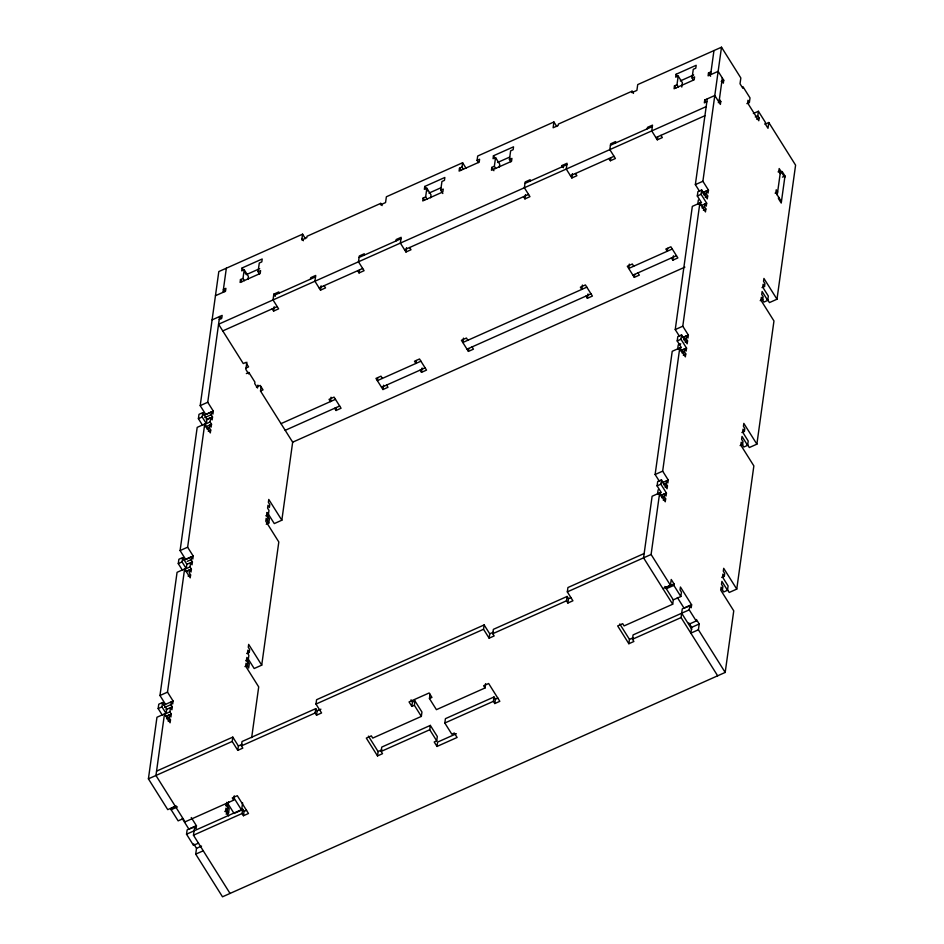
<?xml version="1.0" encoding="UTF-8"?>
<svg xmlns="http://www.w3.org/2000/svg" width="944" height="944" viewBox="0 0 944 944"><rect width="100%" height="100%" fill="white"/><g stroke="black" fill="none" stroke-linecap="round" stroke-linejoin="round"><path stroke-width="1.42" d="M175.289 806.27L167.749 809.633L148.409 778.847L156.964 717.251L164.504 713.888L170.097 722.785L170.498 719.883L169.094 717.664L169.495 714.761L165.731 716.449M162.356 715.233L158.167 708.555L158.769 704.2L162.545 702.525L166.734 709.204L166.132 713.546L169.896 711.859L170.51 707.516L171.902 709.746L172.304 706.844L170.911 704.613L171.312 701.722L172.705 703.941L173.106 701.05L167.513 692.141L184.611 568.949L177.071 572.312L159.973 695.504L165.566 704.413M182.475 570.294L178.274 563.615L178.888 559.261L182.652 557.585L186.853 564.264L186.239 568.607L190.015 566.931L190.617 562.577L192.01 564.807L192.423 561.904L191.018 559.674L191.42 556.783L183.879 560.146M204.73 424.009L187.632 547.201L193.225 556.11L185.685 559.473L180.092 550.564L197.19 427.372L204.73 424.009L210.311 432.907L210.724 430.016L209.32 427.785L209.721 424.883L211.126 427.113L211.527 424.21L210.123 421.992L210.724 417.637L206.96 419.325L206.358 423.667L210.123 421.992M202.582 425.355L198.393 418.676L198.995 414.333L202.771 412.646L206.96 419.325M221.038 318.742L219.645 316.511L207.739 402.262L213.332 411.171L205.792 414.534L200.199 405.637L218.807 271.565L302.587 234.171L305.384 238.62M166.132 713.546L161.943 706.867L162.545 702.525M186.239 568.607L182.05 561.928L182.652 557.585M206.358 423.667L202.158 416.988L202.771 412.646M164.504 713.888L155.949 775.484L185.083 821.846L233.675 800.158L234.277 795.816M222.996 292.357L226.348 268.202M185.838 571.509L189.614 569.822L189.213 572.725L190.605 574.943L190.204 577.846L184.611 568.949M210.724 417.637L212.129 419.868L212.53 416.965L211.137 414.735L211.539 411.844L203.998 415.207M169.896 711.859L171.301 714.089L170.899 716.992L169.495 714.761M190.015 566.931L191.408 569.149L191.007 572.052L189.614 569.822M193.225 556.11L192.824 559.001L191.42 556.783M213.332 411.171L212.931 414.062L211.539 411.844M258.078 271.707L259.293 263.01L261.807 261.889L262.208 258.986L242.101 267.966L241.699 270.869L244.213 269.748L242.997 278.445L240.484 279.566L240.083 282.457L260.19 273.489L260.591 270.586L258.078 271.707L259.482 273.937M183.171 818.625L178.145 820.867L171.147 809.74L171.348 808.288L176.375 806.046M248.001 279.318L248.402 276.415L244.213 269.748M246.868 362.213L245.865 369.458L248.661 373.907L248.862 372.455L246.349 373.588M198.547 843.098L193.52 845.34L186.523 834.213L187.136 829.87L194.676 826.507L196.069 828.726L196.47 825.835L191.254 817.528M230.041 893.437L193.461 835.204L194.676 826.507M193.52 845.34L193.721 843.901L196.517 848.349L195.715 854.143L222.501 896.8L725.193 672.435L733.748 610.839L720.697 590.071L721.098 587.168L722.49 589.398L722.892 586.495L721.499 584.265L721.9 581.374L727.494 590.271L723.718 591.959L721.629 588.619M257.913 385.105L257.511 388.008L254.715 383.559L254.915 382.108L248.862 372.455M684.896 267.128L292.664 442.193L260.509 391.005L261.11 386.662M278.657 293.348L278.858 291.897L273.831 294.139L273.028 299.932L278.622 308.841L273.595 311.083L272.191 308.853M273.595 311.083L274.197 306.729M644.162 553.503L567.922 587.534L567.32 591.876L572.914 600.785L567.887 603.027L568.489 598.673L567.096 596.455L493.37 629.353L492.756 633.707L494.16 635.926L489.134 638.179L489.735 633.825L484.142 624.928L316.582 699.716L315.98 704.059L321.574 712.956L316.547 715.21L317.149 710.856L315.744 708.637L242.018 741.536L241.416 745.89L242.809 748.108L237.782 750.35L232.2 741.453L232.802 737.111L156.562 771.13M302.587 234.171L301.785 239.965L306.812 237.723L307.012 236.271L380.739 203.373L382.131 205.591M224.837 811.51L227.351 810.389L227.752 807.498L226.348 805.267L226.749 802.365L228.153 804.595L225.64 805.716M228.153 804.595L228.554 801.692M244.944 666.57L247.458 665.449L247.859 662.558L246.467 660.328L246.868 657.425L248.26 659.655L245.747 660.776M248.26 659.655L248.862 655.301L247.47 653.083L247.871 650.18L249.263 652.41L246.75 653.531M249.263 652.41L249.664 649.507L248.272 647.289L248.673 644.386L261.724 665.154L254.184 668.517L248.036 658.747M265.854 515.837L268.367 514.716L268.981 510.374L267.577 508.143L267.978 505.241L269.382 507.471L269.783 504.568L268.379 502.35L268.78 499.447L281.831 520.215L274.291 523.59L267.388 512.592M226.064 814.07L228.578 812.949L229.18 808.607L227.079 805.267M266.279 524.203L268.792 523.07L269.406 518.728L267.305 515.389M237.782 750.35L238.395 746.008L232.802 737.111M310.493 279.129L310.694 277.689L315.721 275.436L314.918 281.241L320.512 290.138L325.538 287.896L324.134 285.666M227.929 803.686L234.065 813.457L241.605 810.094L242.62 802.848M251.67 737.63L258.703 686.902L245.652 666.122L246.054 663.231L247.458 665.449M261.724 665.154L278.81 541.962L265.771 521.182L266.173 518.291L267.565 520.51L267.966 517.619L266.574 515.389L266.975 512.486L268.367 514.716M281.831 520.215L292.758 441.521M233.675 800.158L232.271 797.928L237.298 795.686L248.484 813.492L243.458 815.734L242.053 813.516L242.667 809.161L186.523 834.213M243.458 815.734L244.059 811.392L242.667 809.161M320.512 290.138L321.113 285.796M331.049 397.235L330.435 401.589L329.043 399.359L334.07 397.117L341.055 408.245L336.029 410.487L334.636 408.256M336.029 410.487L336.43 407.584M364.113 255.199L364.313 253.747L359.286 256.001L358.484 261.795L364.077 270.692L359.05 272.934L359.452 270.043M380.739 203.373L380.538 204.813L385.565 202.571L386.367 196.777L462.607 162.746L466.1 168.315M316.547 715.21L315.143 712.98L315.744 708.637M395.949 240.991L396.15 239.54L401.176 237.298L400.374 243.092L405.967 252.001L410.994 249.759L409.59 247.529M377.765 377.742L377.364 380.644L420.93 361.198M386.58 385.081L387.972 387.3L382.945 389.542L383.559 385.199M405.967 252.001L406.569 247.647M440.73 190.192L441.934 181.496L444.447 180.375L444.848 177.472L424.741 186.452L424.34 189.343L426.853 188.222L425.65 196.918L423.136 198.039L422.723 200.942L442.842 191.962L443.243 189.071L440.73 190.192L442.819 193.532M430.641 197.803L431.042 194.901L426.853 188.222M416.304 360.549L415.903 363.44L414.499 361.222L419.525 358.98L426.523 370.107L421.496 372.349L420.092 370.119M421.496 372.349L422.098 367.995M430.039 694.194L429.437 698.536L436.423 709.664L485.015 687.975L483.623 685.757L488.65 683.503L499.824 701.309L494.798 703.551L495.399 699.209L494.007 696.979L445.415 718.667L444.813 723.021L451.798 734.149L454.312 733.028L457.108 737.476L437.001 746.444L434.205 741.996L436.718 740.875L437.32 736.532L430.334 725.405L381.742 747.093L381.14 751.436L382.532 753.666L377.506 755.908L378.107 751.554L368.42 736.131M462.607 162.746L462.005 167.1L459.492 168.221L459.091 171.112L479.198 162.144L479.599 159.241L477.086 160.362L478.49 162.592M477.086 160.362L477.688 156.02L553.927 121.988L556.724 126.437M412.445 702.041L414.959 700.92L414.357 705.274L411.844 706.395L412.445 702.041L411.041 699.823M463.421 338.153L462.82 342.507L586.814 287.165M509.43 159.524L510.633 150.828L513.147 149.707L513.548 146.816L493.441 155.784L493.039 158.686L495.553 157.565L494.349 166.262L491.836 167.383L491.435 170.274L511.542 161.306L511.943 158.403L509.43 159.524L510.822 161.754M472.035 346.932L473.44 349.162L468.413 351.404L468.814 348.501M377.506 755.908L366.319 738.102L371.346 735.86L372.75 738.09L421.343 716.402L421.944 712.047L414.959 700.92M499.341 167.135L499.742 164.232L495.553 157.565M436.718 740.875L429.732 729.747L430.334 725.405M437.001 746.444L437.603 742.102L456.377 733.724M529.997 181.165L530.198 179.714L525.171 181.956L524.368 187.75L529.962 196.659L524.935 198.901L525.537 194.547M489.134 638.179L483.54 629.27L484.142 624.928M553.927 121.988L553.125 127.782L558.152 125.54L558.352 124.089L632.079 91.19L633.483 93.409M485.015 687.975L485.617 683.633M561.833 166.946L562.046 165.507L567.073 163.253L566.258 169.059L571.852 177.956L576.878 175.714L575.486 173.484M494.798 703.551L493.405 701.333L494.007 696.979M571.852 177.956L572.453 173.613M582.389 285.053L581.787 289.407L580.383 287.177L585.41 284.935L592.407 296.062L587.38 298.304L585.976 296.074M587.38 298.304L587.982 293.962M615.464 143.016L615.665 141.565L610.638 143.818L609.824 149.612L615.417 158.509L610.39 160.751L610.792 157.86M632.079 91.19L631.878 92.63L636.905 90.388L637.719 84.594L721.499 47.2L740.839 77.986L740.025 83.78L742.822 88.24L743.022 86.789L750.02 97.916L749.383 102.507L746.869 103.628M567.887 603.027L566.494 600.797L567.096 596.455M647.301 128.809L647.501 127.357L652.528 125.115L651.726 130.909L657.307 139.818L662.334 137.576L660.942 135.346M629.306 264.119L628.704 268.462L672.27 249.015M637.92 272.899L639.324 275.117L634.297 277.359L634.698 274.468M657.307 139.818L657.708 136.915M692.07 78.01L693.274 69.313L695.787 68.192L696.188 65.289L676.081 74.269L675.68 77.16L678.193 76.039L676.99 84.736L674.476 85.857L674.075 88.76L694.182 79.78L694.583 76.889L692.07 78.01L693.474 80.228M681.792 87.072L682.394 82.718L678.193 76.039M667.644 248.366L667.243 251.257L665.85 249.039L670.877 246.797L677.863 257.924L672.836 260.166L671.432 257.936M672.836 260.166L673.438 255.812M717.652 675.798L681.072 617.565L682.276 608.868L689.816 605.505L689.214 609.859L633.082 634.911L632.48 639.253L633.884 641.483L628.857 643.725L629.459 639.371L619.76 623.949M719.387 99.285L720.791 101.515L720.378 104.418L714.797 95.509L704.743 100.005L704.33 102.896L706.844 101.775M711.009 71.827L708.496 72.948L708.094 75.839L718.148 71.355L723.741 80.264L723.328 83.155L721.936 80.936M659.325 481.192L655.124 474.513L672.222 351.31L679.763 347.947L685.356 356.844L685.757 353.953L684.365 351.723L684.766 348.832L680.99 350.507M679.432 336.253L675.243 329.574L692.33 206.37L699.87 203.007L705.463 211.916L705.864 209.013L704.472 206.783L704.873 203.892L706.277 206.111L706.678 203.22L701.085 194.311L701.687 189.968L697.911 191.644L697.309 195.998L701.51 202.677L697.734 204.352L698.336 200.01M699.551 191.313L695.35 184.635L707.257 98.884M710.608 74.718L713.959 50.563M658.11 489.877L657.508 494.231L661.284 492.544L657.083 485.877L657.697 481.523L661.461 479.835L667.054 488.744L667.455 485.841L666.063 483.623L666.464 480.72L667.856 482.95L668.258 480.048L662.664 471.15L679.763 347.947M680.742 343.828L678.229 344.949L677.627 349.292L681.391 347.604L677.202 340.937L677.804 336.583L681.568 334.908L687.161 343.805L687.562 340.902L686.17 338.684L686.571 335.781L682.807 337.468M662.9 588.631L670.441 585.268L651.1 554.482L659.655 492.886L652.115 496.249L643.56 557.845L672.683 604.219L624.09 625.907L622.698 623.677L617.671 625.919L628.857 643.725M660.883 495.447L664.647 493.759L666.051 495.989L666.452 493.087L660.859 484.189L661.461 479.835M684.766 348.832L686.158 351.05L686.559 348.147L680.966 339.25L681.568 334.908M686.571 335.781L687.975 338.011L688.377 335.108L682.783 326.211L699.87 203.007M702.914 192.529L706.678 190.841L708.083 193.072L708.484 190.169L702.891 181.272L721.499 47.2M659.655 492.886L665.249 501.783L665.65 498.892L664.246 496.662L664.647 493.759M701.687 189.968L707.28 198.865L707.681 195.963L706.277 193.744L706.678 190.841M718.986 102.188L722.337 78.033M670.441 585.268L671.243 579.474L674.04 583.923L673.839 585.374L680.836 596.502L673.296 599.865L672.683 604.219M680.836 596.502L681.438 592.148L680.034 589.929L680.435 587.026L691.622 604.833L691.22 607.735L689.816 605.505M749.383 102.507L747.978 100.276L747.613 102.931L758.799 120.738L759.165 118.083L757.772 115.852L758.398 111.262L753.371 113.504M688.872 622.898L688.672 624.35L696.212 620.987L696.412 619.535L699.209 623.984L698.407 629.778L725.193 672.435M689.568 624.008L691.669 627.347L690.866 633.141L698.407 629.778M765.018 124.183L768.794 122.496L767.991 128.29L765.195 123.841L765.395 122.39L758.398 111.262M721.794 577.468L724.308 576.347L724.709 573.445L723.305 571.226L723.706 568.323L736.757 589.091L729.216 592.466L727.682 590.024M740.096 445.58L742.609 444.459L743.011 441.556L741.606 439.326L742.008 436.435L747.601 445.332L743.837 447.019L741.736 443.68M741.901 432.529L744.415 431.408L744.816 428.517L743.424 426.287L743.825 423.384L756.876 444.164L749.335 447.527L747.023 443.857M760.203 300.64L762.717 299.519L763.118 296.617L761.725 294.386L762.127 291.495L767.72 300.393L763.944 302.08L761.855 298.741M762.02 287.59L764.534 286.469L764.935 283.578L763.531 281.347L763.932 278.445L776.983 299.224L769.443 302.587L767.142 298.918M777.231 194.924L780.582 170.758L778.068 171.879M778.635 197.143L778.434 198.594L781.231 203.043L784.983 175.985L782.187 171.537L781.986 172.988M727.494 590.271L728.095 585.929L722.502 577.02L722.903 574.117L724.308 576.347M747.601 445.332L748.203 440.99L742.621 432.081L743.022 429.19L744.415 431.408M767.72 300.393L768.322 296.05L762.728 287.141L763.13 284.25L764.534 286.469M736.757 589.091L753.855 465.899L740.804 445.131L741.205 442.229L742.609 444.459M756.876 444.164L773.962 320.96L760.923 300.192L761.324 297.289L762.717 299.519M776.983 299.224L795.591 165.153L768.794 122.496M259.694 268.662L246.29 274.645L244.897 272.415M428.93 193.119L441.001 187.738M497.63 162.462L509.701 157.082M680.282 80.948L693.687 74.954M215.456 295.72L225.51 291.236L225.911 288.333L223.398 289.454L224.79 291.684M721.216 81.385L723.741 80.264M212.105 319.874L222.159 315.39L221.757 318.293L219.244 319.414M273.63 295.59L315.52 276.887M359.086 257.441L400.976 238.749M524.97 183.407L566.86 164.704M610.438 145.258L652.328 126.567M706.183 106.613L218.571 324.24L243.269 363.558L245.782 362.437L248.579 366.886L246.065 368.007M718.278 102.636L720.791 101.515M222.76 330.919L277.217 306.611M319.107 287.92L362.673 268.474M404.563 249.771L528.569 194.429M570.459 175.737L614.025 156.291M655.915 137.588L705.062 115.652M755.259 116.973L757.772 115.852M756.651 119.204L759.165 118.083M200.199 405.637L207.739 402.262M695.35 184.635L702.891 181.272M256.449 387.111L260.225 385.435L263.022 389.884L260.509 391.005M702.194 192.977L708.484 190.169M198.393 418.676L202.158 416.988M697.309 195.998L701.085 194.311M204.848 417.543L211.137 414.735M703.764 194.865L706.277 193.744M206.24 419.773L212.53 416.965M705.168 197.084L707.681 195.963M205.237 427.018L211.527 424.21M701.109 205.568L706.678 203.22M206.807 428.906L209.32 427.785M701.958 207.904L704.472 206.783M208.211 431.137L210.724 430.016M703.351 210.134L705.864 209.013M782.47 177.106L784.983 175.985M775.118 193.142L777.632 192.021L776.239 189.791L775.838 192.694L781.431 201.591M281.005 423.644L335.462 399.336M285.206 430.322L339.663 406.014M381.553 387.323L425.119 367.877M467.009 349.174L591.003 293.832M632.893 275.141L676.459 255.694M180.092 550.564L187.632 547.201M675.243 329.574L682.783 326.211M683.35 337.35L688.377 335.108M178.274 563.615L182.05 561.928M677.202 340.937L680.966 339.25M187.254 561.361L191.018 559.674M683.657 339.805L686.17 338.684M186.853 564.264L192.423 561.904M685.049 342.023L687.562 340.902M186.381 571.391L191.408 569.149M680.282 350.956L686.559 348.147M681.851 352.844L684.365 351.723M188.092 576.076L190.605 574.943M683.244 355.074L685.757 353.953M159.973 695.504L167.513 692.141M655.124 474.513L662.664 471.15M163.772 705.085L173.106 701.05M661.98 482.856L668.258 480.048M158.167 708.555L161.943 706.867M657.083 485.877L660.859 484.189M164.622 707.422L170.911 704.613M663.549 484.744L666.063 483.623M166.026 709.652L172.304 706.844M664.942 486.962L667.455 485.841M166.274 716.331L171.301 714.089M660.163 495.895L666.452 493.087M166.581 718.785L169.094 717.664M661.732 497.783L664.246 496.662M167.985 721.004L170.498 719.883M663.136 500.013L665.65 498.892M148.409 778.847L232.2 741.453M315.98 704.059L483.54 629.27M567.32 591.876L651.1 554.482M238.395 746.008L242.16 744.32M317.149 710.856L320.913 709.18M489.735 633.825L493.511 632.138M568.489 598.673L571.002 597.552M241.416 745.89L315.143 712.98M492.756 633.707L566.494 600.797M674.04 583.923L666.499 587.286L666.299 588.737L673.839 585.374M171.147 809.74L177.437 806.931M429.437 698.536L431.951 697.415L429.154 692.967L409.047 701.935L411.844 706.395M196.47 825.835L188.93 829.198L182.227 818.519M691.622 604.833L684.081 608.196L677.367 597.517M244.059 811.392L246.573 810.271M378.107 751.554L381.883 749.878M495.399 699.209L497.925 698.088M629.459 639.371L633.223 637.696M193.461 835.204L242.053 813.516M381.14 751.436L429.732 729.747M444.813 723.021L493.405 701.333M632.48 639.253L681.072 617.565M196.517 848.349L201.544 846.107M691.669 627.347L699.209 623.984M195.715 854.143L203.255 850.78M784.783 177.437L779.189 168.539L778.788 171.43L780.181 173.661M708.496 72.948L710.584 76.287M704.743 100.005L706.136 102.223M676.081 74.269L677.485 76.488M676.99 84.736L678.382 86.966M674.476 85.857L675.869 88.087M608.998 158.533L610.39 160.751M633.731 266.22L632.338 263.99L627.312 266.232L634.297 277.359M562.046 165.507L563.438 167.725M523.542 196.671L524.935 198.901M493.441 155.784L495.541 159.123M494.349 166.262L495.742 168.48M491.836 167.383L493.924 170.722M462.005 167.1L463.41 169.318M459.492 168.221L460.896 170.439M424.741 186.452L427.538 190.9M689.214 609.859L696.212 620.987M425.65 196.918L427.042 199.149M423.136 198.039L424.529 200.27M664.859 586.448L673.296 599.865M681.674 613.222L691.799 629.329M467.846 340.253L466.442 338.035L461.415 340.277L468.413 351.404M357.646 270.716L359.05 272.934M301.986 238.513L303.378 240.744M382.391 378.402L380.987 376.172L375.96 378.414L382.945 389.542M273.831 294.139L275.235 296.357M242.101 267.966L243.493 270.196M242.997 278.445L244.402 280.663M240.484 279.566L241.888 281.784M414.357 705.274L421.343 716.402M266.704 519.743L268.792 523.07M246.49 659.219L249.287 663.667L248.685 668.01L246.585 664.67M233.935 797.881L241.605 810.094M227.351 810.389L225.946 808.17L225.545 811.061L228.613 815.946M227.174 810.731L228.578 812.949"/></g></svg>
